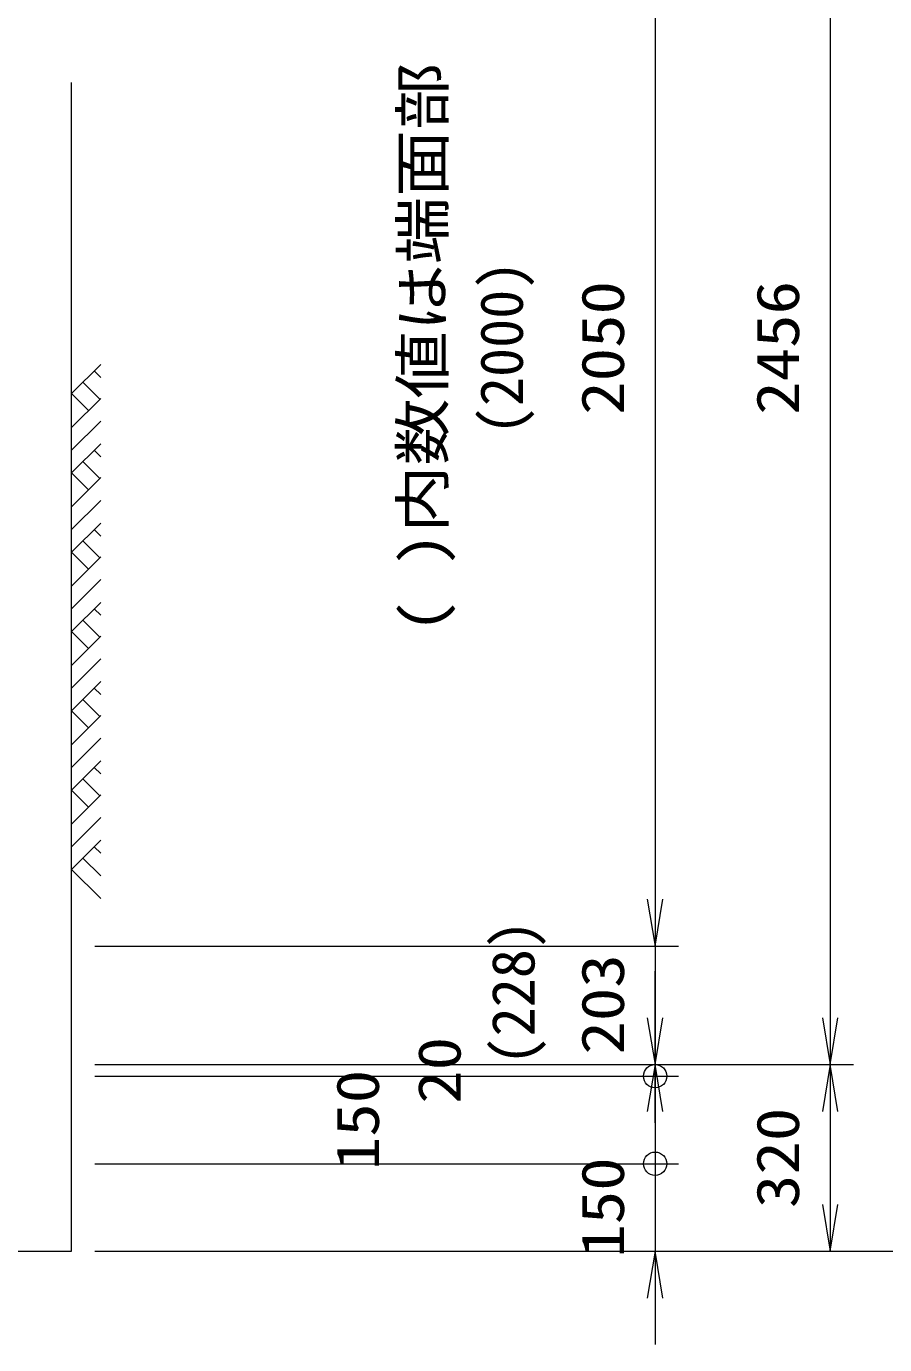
# Model space of a CAD drawing. Units: millimetres at full size. Extents: x 37600 to 71200, y 27760 to 51520.
# Drawn here: x 64917 to 66388, y 42834 to 45093 of the extents above; entities that cross this region are included whole.
import ezdxf
from ezdxf.enums import TextEntityAlignment as Align

# ---------------------------------------------------------------- set-up
doc = ezdxf.new("R2010")
doc.units = ezdxf.units.MM
doc.header["$LTSCALE"] = 80.0044
for name, color, linetype, lineweight in [('0_2', 4, 'Continuous', 13), ('寸法', 6, 'Continuous', 13), ('ﾊｯﾁﾝｸﾞ', 4, 'Continuous', 9)]:
    doc.layers.add(name, color=color, linetype=linetype, lineweight=lineweight)
doc.styles.add('ＭＳ ゴシック', font='')
doc.styles.get('ＭＳ ゴシック').set_extended_font_data('MS Gothic')

# ---------------------------------------------------------------- blocks, each defined once
blk = doc.blocks.new('open_arrow')
at = {"color": 0, "linetype": 'Continuous', "lineweight": -2}
blk.add_lwpolyline([(7.5, 1.25), (0, 0), (7.5, -1.25)], dxfattribs=at)
blk = doc.blocks.new('dimension_origin')
at = {"color": 0, "linetype": 'Continuous', "lineweight": -2}
blk.add_circle((0, 0), 1.25, dxfattribs=at)

msp = doc.modelspace()

# ---------------------------------------------------------------- linework, layer by layer
at = {"layer": '0_2'}
msp.add_lwpolyline([(63645, 42994), (64995, 42994), (64995, 44997)], dxfattribs=at)
at = {"layer": '寸法'}
for p, q in [((66295, 45770), (66295, 43314)), ((65995, 45567), (65995, 43517)), ((65995, 43677), (65995, 43154)), ((65035, 43517), (66035, 43517)), ((65035, 43517), (66035, 43517)), ((65995, 43214), (65995, 43474)), ((65035, 43314), (66335, 43314)), ((65035, 43314), (66035, 43314)), ((65035, 43314), (66335, 43314)), ((65035, 43314), (66035, 43314)), ((66295, 43314), (66295, 42994)), ((65035, 43294), (66035, 43294)), ((65035, 43294), (66035, 43294)), ((65995, 43294), (65995, 43144)), ((65995, 43224), (65995, 42834)), ((65035, 43144), (66035, 43144)), ((65035, 43144), (66035, 43144)), ((65035, 42994), (66635, 42994)), ((65035, 42994), (66335, 42994)), ((65035, 42994), (66035, 42994))]:
    msp.add_line(p, q, dxfattribs=at)
at = {"layer": 'ﾊｯﾁﾝｸﾞ'}
for p, q in [((64995, 44463.64), (65045, 44513.64)), ((65045, 44491.42), (65033.89, 44502.53)), ((65043.5, 44454.03), (65014.44, 44483.09)), ((65024.05, 44434.59), (64995, 44463.64)), ((64995, 44405.54), (65045, 44455.54)), ((64995, 44366.65), (65045, 44416.65)), ((64995, 44327.76), (65045, 44377.76)), ((65043.5, 44318.15), (65014.44, 44347.2)), ((65045, 44355.54), (65033.89, 44366.65)), ((65024.05, 44298.71), (64995, 44327.76)), ((64995, 44269.66), (65045, 44319.66)), ((64995, 44230.77), (65045, 44280.77)), ((64995, 44191.88), (65045, 44241.88)), ((65043.5, 44182.27), (65014.44, 44211.32)), ((65045, 44219.66), (65033.89, 44230.77)), ((65024.05, 44162.83), (64995, 44191.88)), ((64995, 44133.77), (65045, 44183.77)), ((64995, 44094.88), (65045, 44144.88)), ((64995, 44055.99), (65045, 44105.99)), ((65043.5, 44046.39), (65014.44, 44075.44)), ((65045, 44083.77), (65033.89, 44094.88)), ((65024.05, 44026.94), (64995, 44055.99)), ((64995, 43997.89), (65045, 44047.89)), ((64995, 43959), (65045, 44009)), ((64995, 43920.11), (65045, 43970.11)), ((65043.5, 43910.51), (65014.44, 43939.56)), ((65045, 43947.89), (65033.89, 43959)), ((65024.05, 43891.06), (64995, 43920.11)), ((64995, 43862.01), (65045, 43912.01)), ((64995, 43823.12), (65045, 43873.12)), ((64995, 43784.23), (65045, 43834.23)), ((65043.5, 43774.62), (65014.44, 43803.68)), ((65045, 43812.01), (65033.89, 43823.12)), ((65024.05, 43755.18), (64995, 43784.23)), ((64995, 43726.13), (65045, 43776.13)), ((64995, 43687.24), (65045, 43737.24)), ((64995, 43648.35), (65045, 43698.35)), ((65045, 43637.24), (65014.44, 43667.79)), ((65045, 43676.13), (65033.89, 43687.24)), ((65045, 43598.35), (64995, 43648.35))]:
    msp.add_line(p, q, dxfattribs=at)

# ---------------------------------------------------------------- block references
at = {"layer": '寸法'}
for name, p, xscale, yscale, rotation in [('open_arrow', (65995, 43517), 10.7, 10.7, 90), ('open_arrow', (65995, 43517), 10.7, 10.7, 90), ('open_arrow', (65995, 43314), 10.7, 10.7, 90), ('open_arrow', (66295, 43314), 10.7, 10.7, 90), ('dimension_origin', (65995, 43294), 16, 16, 270), ('dimension_origin', (65995, 43294), 16, 16, 270), ('open_arrow', (65995, 43314), 10.7, 10.7, 270), ('open_arrow', (66295, 43314), 10.7, 10.7, 270), ('dimension_origin', (65995, 43144), 16, 16, 90), ('dimension_origin', (65995, 43144), 16, 16, 90), ('open_arrow', (66295, 42994), 10.7, 10.7, 90), ('open_arrow', (65995, 42994), 10.7, 10.7, 270)]:
    msp.add_blockref(name, p, dxfattribs=dict(at, xscale=xscale, yscale=yscale, rotation=rotation))

# ---------------------------------------------------------------- texts
at = {"layer": '寸法', "color": 3, "style": 'ＭＳ ゴシック', "width": 1.15}
msp.add_text('( )内数値は端面部', height=73.31, rotation=90, dxfattribs=at).set_placement((65655, 44542), align=Align.BOTTOM_CENTER)
at = {"layer": '寸法', "color": 3, "style": 'ＭＳ ゴシック'}
for s, p in [('(2000)', (65695, 44542)), ('(228)', (65715, 43437))]:
    msp.add_text(s, height=73.31, rotation=90, dxfattribs=at).set_placement(p, align=Align.TOP_CENTER)
at = {"layer": '寸法', "style": 'ＭＳ ゴシック', "width": 1.15}
for s, p in [('2050', (65905, 44542)), ('2456', (66205, 44542)), ('203', (65905, 43417)), ('20', (65625, 43304)), ('150', (65485, 43219)), ('320', (66205, 43154)), ('150', (65905, 43069))]:
    msp.add_text(s, height=73.31, rotation=90, dxfattribs=at).set_placement(p, align=Align.MIDDLE_CENTER)

doc.saveas('drawing.dxf')
